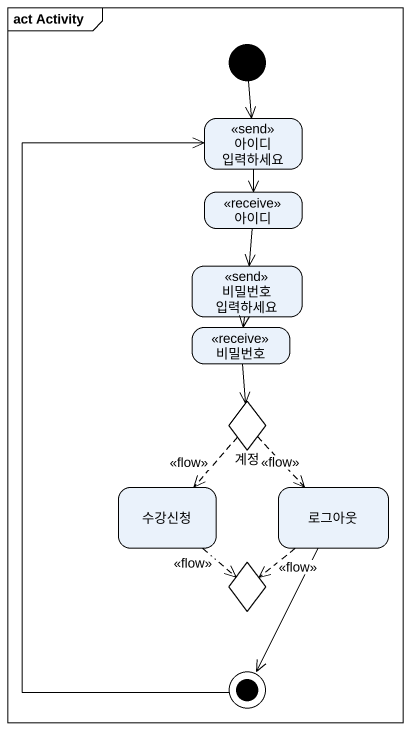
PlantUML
@startuml
mainframe act Activity
hide empty description
state "아이디 입력하세요" as 아이디_입력하세요 <<send>>
state 아이디 <<receive>>
state "비밀번호 입력하세요" as 비밀번호_입력하세요 <<send>>
state 비밀번호 <<receive>>
state 계정 <<choice>>
state 수강신청
state 로그아웃
state choice1 <<choice>>
state final1 <<end>>
[*] --> 아이디_입력하세요
아이디_입력하세요 --> 아이디
아이디 --> 비밀번호_입력하세요
비밀번호_입력하세요 --> 비밀번호
비밀번호 --> 계정
계정 -[dashed]-> 수강신청 : <<flow>>
계정 -[dashed]-> 로그아웃 : <<flow>>
수강신청 -[dashed]-> choice1 : <<flow>>
로그아웃 -[dashed]-> choice1 : <<flow>>
로그아웃 --> final1
final1 -up-> 아이디_입력하세요
@enduml
